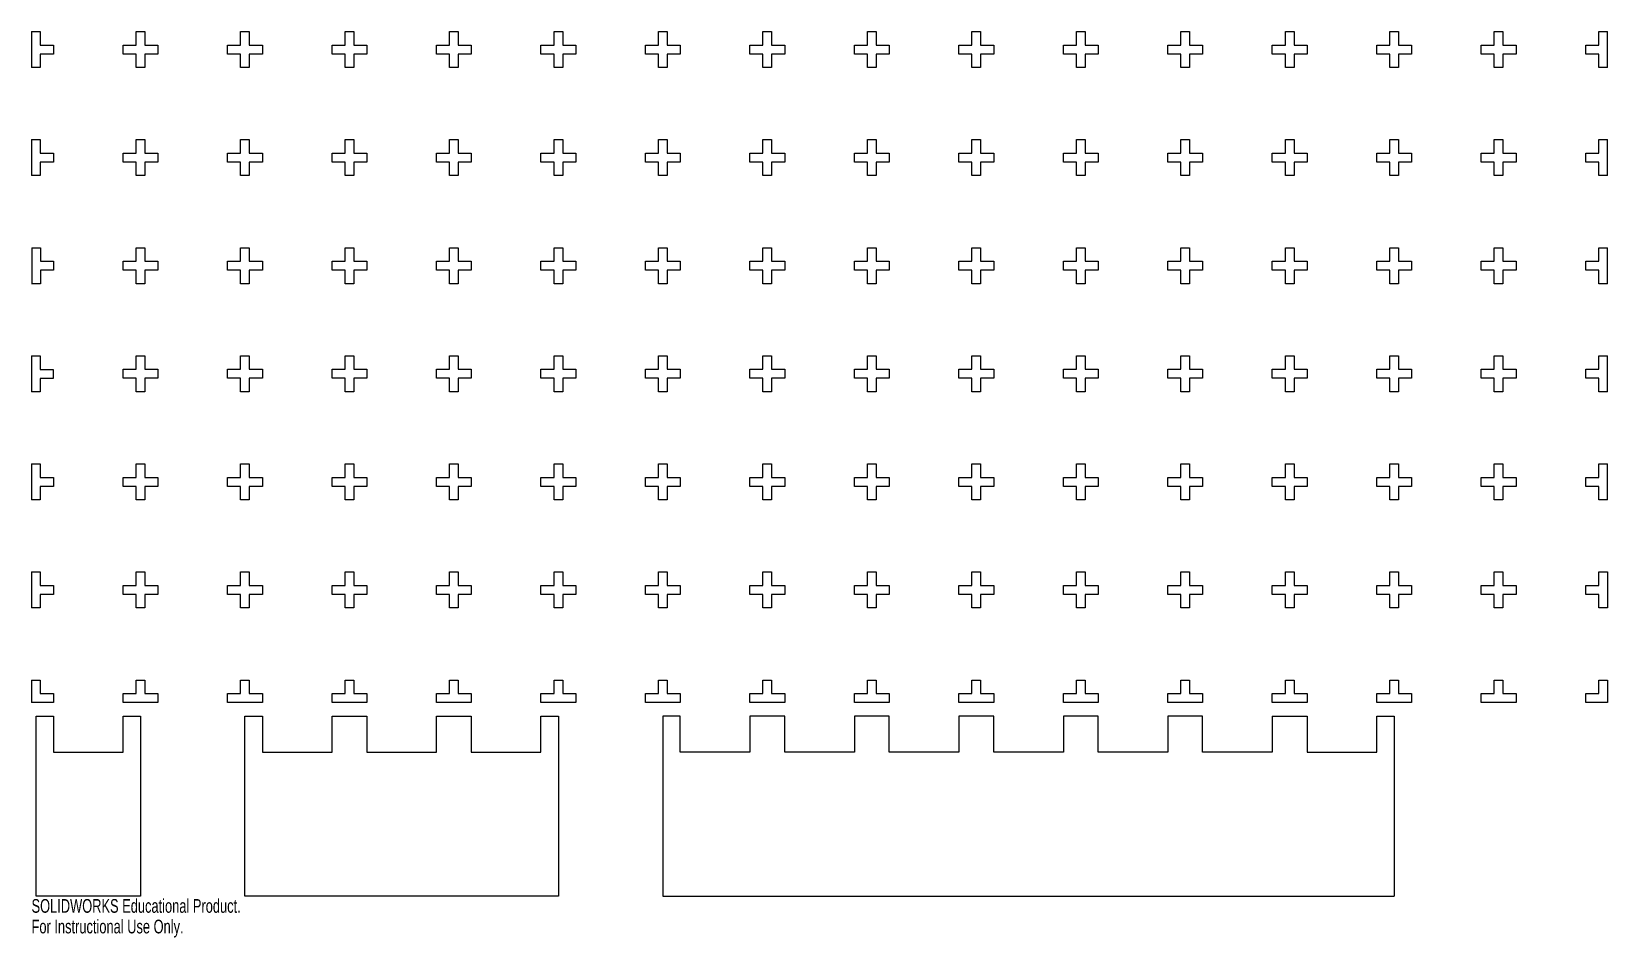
# Model space of a CAD drawing. Header units: inches. Extents: x -0.3 to 21.6, y -3.6 to 22.3.
# Drawn here: x -0.3 to 21.55, y -3.57 to 9 of the extents above; entities that cross this region are included whole.
import ezdxf

# ---------------------------------------------------------------- set-up
doc = ezdxf.new("R2010")
doc.units = ezdxf.units.IN
doc.header["$MEASUREMENT"] = 0
doc.styles.add('SLDTEXTSTYLE0', font='TXT', dxfattribs={"width": 0.7})

msp = doc.modelspace()

# ---------------------------------------------------------------- linework, layer by layer
at = {"color": 7, "linetype": 'Continuous'}
for p, q in [((-0.302, 9), (-0.302, 8.5)), ((-0.302, 9), (-0.181, 9)), ((-0.181, 9), (-0.181, 8.812)), ((1.147, 9), (1.268, 9)), ((1.147, 8.812), (1.147, 9)), ((1.268, 9), (1.268, 8.812)), ((2.596, 9), (2.717, 9)), ((2.596, 8.812), (2.596, 9)), ((2.717, 9), (2.717, 8.812)), ((4.045, 9), (4.166, 9)), ((4.045, 8.812), (4.045, 9)), ((4.166, 9), (4.166, 8.812)), ((5.494, 9), (5.614, 9)), ((5.494, 8.812), (5.494, 9)), ((5.614, 9), (5.614, 8.812)), ((6.943, 9), (7.063, 9)), ((6.943, 8.812), (6.943, 9)), ((7.063, 9), (7.063, 8.812)), ((8.391, 9), (8.512, 9)), ((8.391, 8.812), (8.391, 9)), ((8.512, 9), (8.512, 8.812)), ((9.84, 9), (9.961, 9)), ((9.84, 8.812), (9.84, 9)), ((9.961, 9), (9.961, 8.812)), ((11.289, 9), (11.41, 9)), ((11.289, 8.812), (11.289, 9)), ((11.41, 9), (11.41, 8.812)), ((12.738, 9), (12.859, 9)), ((12.738, 8.812), (12.738, 9)), ((12.859, 9), (12.859, 8.812)), ((14.187, 9), (14.308, 9)), ((14.187, 8.812), (14.187, 9)), ((14.308, 9), (14.308, 8.812)), ((15.636, 9), (15.757, 9)), ((15.636, 8.812), (15.636, 9)), ((15.757, 9), (15.757, 8.812)), ((17.085, 9), (17.206, 9)), ((17.085, 8.812), (17.085, 9)), ((17.206, 9), (17.206, 8.812)), ((18.534, 9), (18.654, 9)), ((18.534, 8.812), (18.534, 9)), ((18.654, 9), (18.654, 8.812)), ((19.983, 9), (20.103, 9)), ((19.983, 8.812), (19.983, 9)), ((20.103, 9), (20.103, 8.812)), ((21.431, 8.812), (21.431, 9)), ((21.431, 9), (21.552, 9)), ((21.552, 8.5), (21.552, 9)), ((-0.181, 8.812), (0, 8.812)), ((0, 8.812), (0, 8.687)), ((0.966, 8.687), (0.966, 8.812)), ((0.966, 8.812), (1.147, 8.812)), ((1.268, 8.812), (1.449, 8.812)), ((1.449, 8.812), (1.449, 8.687)), ((2.415, 8.687), (2.415, 8.812)), ((2.415, 8.812), (2.596, 8.812)), ((2.717, 8.812), (2.898, 8.812)), ((2.898, 8.812), (2.898, 8.687)), ((3.864, 8.687), (3.864, 8.812)), ((3.864, 8.812), (4.045, 8.812)), ((4.166, 8.812), (4.347, 8.812)), ((4.347, 8.812), (4.347, 8.687)), ((5.313, 8.687), (5.313, 8.812)), ((5.313, 8.812), (5.494, 8.812)), ((5.614, 8.812), (5.796, 8.812)), ((5.796, 8.812), (5.796, 8.687)), ((6.761, 8.687), (6.761, 8.812)), ((6.761, 8.812), (6.943, 8.812)), ((7.063, 8.812), (7.244, 8.812)), ((7.244, 8.812), (7.244, 8.687)), ((8.21, 8.687), (8.21, 8.812)), ((8.21, 8.812), (8.391, 8.812)), ((8.512, 8.812), (8.693, 8.812)), ((8.693, 8.812), (8.693, 8.687)), ((9.659, 8.687), (9.659, 8.812)), ((9.659, 8.812), (9.84, 8.812)), ((9.961, 8.812), (10.142, 8.812)), ((10.142, 8.812), (10.142, 8.687)), ((11.108, 8.687), (11.108, 8.812)), ((11.108, 8.812), (11.289, 8.812)), ((11.41, 8.812), (11.591, 8.812)), ((11.591, 8.812), (11.591, 8.687)), ((12.557, 8.687), (12.557, 8.812)), ((12.557, 8.812), (12.738, 8.812)), ((12.859, 8.812), (13.04, 8.812)), ((13.04, 8.812), (13.04, 8.687)), ((14.006, 8.687), (14.006, 8.812)), ((14.006, 8.812), (14.187, 8.812)), ((14.308, 8.812), (14.489, 8.812)), ((14.489, 8.812), (14.489, 8.687)), ((15.455, 8.687), (15.455, 8.812)), ((15.455, 8.812), (15.636, 8.812)), ((15.757, 8.812), (15.938, 8.812)), ((15.938, 8.812), (15.938, 8.687)), ((16.904, 8.687), (16.904, 8.812)), ((16.904, 8.812), (17.085, 8.812)), ((17.206, 8.812), (17.387, 8.812)), ((17.387, 8.812), (17.387, 8.687)), ((18.353, 8.687), (18.353, 8.812)), ((18.353, 8.812), (18.534, 8.812)), ((18.654, 8.812), (18.836, 8.812)), ((18.836, 8.812), (18.836, 8.687)), ((19.801, 8.687), (19.801, 8.812)), ((19.801, 8.812), (19.983, 8.812)), ((20.103, 8.812), (20.284, 8.812)), ((20.284, 8.812), (20.284, 8.687)), ((21.25, 8.687), (21.25, 8.812)), ((21.25, 8.812), (21.431, 8.812)), ((0, 8.687), (-0.181, 8.687)), ((-0.181, 8.687), (-0.181, 8.5)), ((1.147, 8.687), (0.966, 8.687)), ((1.147, 8.5), (1.147, 8.687)), ((1.449, 8.687), (1.268, 8.687)), ((1.268, 8.687), (1.268, 8.5)), ((2.596, 8.687), (2.415, 8.687)), ((2.596, 8.5), (2.596, 8.687)), ((2.898, 8.687), (2.717, 8.687)), ((2.717, 8.687), (2.717, 8.5)), ((4.045, 8.687), (3.864, 8.687)), ((4.045, 8.5), (4.045, 8.687)), ((4.347, 8.687), (4.166, 8.687)), ((4.166, 8.687), (4.166, 8.5)), ((5.494, 8.687), (5.313, 8.687)), ((5.494, 8.5), (5.494, 8.687)), ((5.796, 8.687), (5.614, 8.687)), ((5.614, 8.687), (5.614, 8.5)), ((6.943, 8.687), (6.761, 8.687)), ((6.943, 8.5), (6.943, 8.687)), ((7.244, 8.687), (7.063, 8.687)), ((7.063, 8.687), (7.063, 8.5)), ((8.391, 8.687), (8.21, 8.687)), ((8.391, 8.5), (8.391, 8.687)), ((8.693, 8.687), (8.512, 8.687)), ((8.512, 8.687), (8.512, 8.5)), ((9.84, 8.687), (9.659, 8.687)), ((9.84, 8.5), (9.84, 8.687)), ((10.142, 8.687), (9.961, 8.687)), ((9.961, 8.687), (9.961, 8.5)), ((11.289, 8.687), (11.108, 8.687)), ((11.289, 8.5), (11.289, 8.687)), ((11.591, 8.687), (11.41, 8.687)), ((11.41, 8.687), (11.41, 8.5)), ((12.738, 8.687), (12.557, 8.687)), ((12.738, 8.5), (12.738, 8.687)), ((13.04, 8.687), (12.859, 8.687)), ((12.859, 8.687), (12.859, 8.5)), ((14.187, 8.687), (14.006, 8.687)), ((14.187, 8.5), (14.187, 8.687)), ((14.489, 8.687), (14.308, 8.687)), ((14.308, 8.687), (14.308, 8.5)), ((15.636, 8.687), (15.455, 8.687)), ((15.636, 8.5), (15.636, 8.687)), ((15.938, 8.687), (15.757, 8.687)), ((15.757, 8.687), (15.757, 8.5)), ((17.085, 8.687), (16.904, 8.687)), ((17.085, 8.5), (17.085, 8.687)), ((17.387, 8.687), (17.206, 8.687)), ((17.206, 8.687), (17.206, 8.5)), ((18.534, 8.687), (18.353, 8.687)), ((18.534, 8.5), (18.534, 8.687)), ((18.836, 8.687), (18.654, 8.687)), ((18.654, 8.687), (18.654, 8.5)), ((19.983, 8.687), (19.801, 8.687)), ((19.983, 8.5), (19.983, 8.687)), ((20.284, 8.687), (20.103, 8.687)), ((20.103, 8.687), (20.103, 8.5)), ((21.431, 8.687), (21.25, 8.687)), ((21.431, 8.5), (21.431, 8.687)), ((-0.181, 8.5), (-0.302, 8.5)), ((1.268, 8.5), (1.147, 8.5)), ((2.717, 8.5), (2.596, 8.5)), ((4.166, 8.5), (4.045, 8.5)), ((5.614, 8.5), (5.494, 8.5)), ((7.063, 8.5), (6.943, 8.5)), ((8.512, 8.5), (8.391, 8.5)), ((9.961, 8.5), (9.84, 8.5)), ((11.41, 8.5), (11.289, 8.5)), ((12.859, 8.5), (12.738, 8.5)), ((14.308, 8.5), (14.187, 8.5)), ((15.757, 8.5), (15.636, 8.5)), ((17.206, 8.5), (17.085, 8.5)), ((18.654, 8.5), (18.534, 8.5)), ((20.103, 8.5), (19.983, 8.5)), ((21.552, 8.5), (21.431, 8.5)), ((-0.302, 7.5), (-0.302, 7)), ((-0.302, 7.5), (-0.181, 7.5)), ((-0.181, 7.5), (-0.181, 7.312)), ((1.147, 7.5), (1.268, 7.5)), ((1.147, 7.312), (1.147, 7.5)), ((1.268, 7.5), (1.268, 7.312)), ((2.596, 7.5), (2.717, 7.5)), ((2.596, 7.312), (2.596, 7.5)), ((2.717, 7.5), (2.717, 7.312)), ((4.045, 7.5), (4.166, 7.5)), ((4.045, 7.312), (4.045, 7.5)), ((4.166, 7.5), (4.166, 7.312)), ((5.494, 7.5), (5.614, 7.5)), ((5.494, 7.312), (5.494, 7.5)), ((5.614, 7.5), (5.614, 7.312)), ((6.943, 7.5), (7.063, 7.5)), ((6.943, 7.312), (6.943, 7.5)), ((7.063, 7.5), (7.063, 7.312)), ((8.391, 7.5), (8.512, 7.5)), ((8.391, 7.312), (8.391, 7.5)), ((8.512, 7.5), (8.512, 7.312)), ((9.84, 7.5), (9.961, 7.5)), ((9.84, 7.312), (9.84, 7.5)), ((9.961, 7.5), (9.961, 7.312)), ((11.289, 7.5), (11.41, 7.5)), ((11.289, 7.312), (11.289, 7.5)), ((11.41, 7.5), (11.41, 7.312)), ((12.738, 7.5), (12.859, 7.5)), ((12.738, 7.312), (12.738, 7.5)), ((12.859, 7.5), (12.859, 7.312)), ((14.187, 7.5), (14.308, 7.5)), ((14.187, 7.312), (14.187, 7.5)), ((14.308, 7.5), (14.308, 7.312)), ((15.636, 7.5), (15.757, 7.5)), ((15.636, 7.312), (15.636, 7.5)), ((15.757, 7.5), (15.757, 7.312)), ((17.085, 7.5), (17.206, 7.5)), ((17.085, 7.312), (17.085, 7.5)), ((17.206, 7.5), (17.206, 7.312)), ((18.534, 7.5), (18.654, 7.5)), ((18.534, 7.312), (18.534, 7.5)), ((18.654, 7.5), (18.654, 7.312)), ((19.983, 7.5), (20.103, 7.5)), ((19.983, 7.312), (19.983, 7.5)), ((20.103, 7.5), (20.103, 7.312)), ((21.431, 7.312), (21.431, 7.5)), ((21.431, 7.5), (21.552, 7.5)), ((21.552, 7), (21.552, 7.5)), ((-0.181, 7.312), (0, 7.312)), ((0, 7.312), (0, 7.187)), ((0.966, 7.187), (0.966, 7.312)), ((0.966, 7.312), (1.147, 7.312)), ((1.268, 7.312), (1.449, 7.312)), ((1.449, 7.312), (1.449, 7.187)), ((2.415, 7.187), (2.415, 7.312)), ((2.415, 7.312), (2.596, 7.312)), ((2.717, 7.312), (2.898, 7.312)), ((2.898, 7.312), (2.898, 7.187)), ((3.864, 7.187), (3.864, 7.312)), ((3.864, 7.312), (4.045, 7.312)), ((4.166, 7.312), (4.347, 7.312)), ((4.347, 7.312), (4.347, 7.187)), ((5.313, 7.187), (5.313, 7.312)), ((5.313, 7.312), (5.494, 7.312)), ((5.614, 7.312), (5.796, 7.312)), ((5.796, 7.312), (5.796, 7.187)), ((6.761, 7.187), (6.761, 7.312)), ((6.761, 7.312), (6.943, 7.312)), ((7.063, 7.312), (7.244, 7.312)), ((7.244, 7.312), (7.244, 7.187)), ((8.21, 7.187), (8.21, 7.312)), ((8.21, 7.312), (8.391, 7.312)), ((8.512, 7.312), (8.693, 7.312)), ((8.693, 7.312), (8.693, 7.187)), ((9.659, 7.187), (9.659, 7.312)), ((9.659, 7.312), (9.84, 7.312)), ((9.961, 7.312), (10.142, 7.312)), ((10.142, 7.312), (10.142, 7.187)), ((11.108, 7.187), (11.108, 7.312)), ((11.108, 7.312), (11.289, 7.312)), ((11.41, 7.312), (11.591, 7.312)), ((11.591, 7.312), (11.591, 7.187)), ((12.557, 7.187), (12.557, 7.312)), ((12.557, 7.312), (12.738, 7.312)), ((12.859, 7.312), (13.04, 7.312)), ((13.04, 7.312), (13.04, 7.187)), ((14.006, 7.187), (14.006, 7.312)), ((14.006, 7.312), (14.187, 7.312)), ((14.308, 7.312), (14.489, 7.312)), ((14.489, 7.312), (14.489, 7.187)), ((15.455, 7.187), (15.455, 7.312)), ((15.455, 7.312), (15.636, 7.312)), ((15.757, 7.312), (15.938, 7.312)), ((15.938, 7.312), (15.938, 7.187)), ((16.904, 7.187), (16.904, 7.312)), ((16.904, 7.312), (17.085, 7.312)), ((17.206, 7.312), (17.387, 7.312)), ((17.387, 7.312), (17.387, 7.187)), ((18.353, 7.187), (18.353, 7.312)), ((18.353, 7.312), (18.534, 7.312)), ((18.654, 7.312), (18.836, 7.312)), ((18.836, 7.312), (18.836, 7.187)), ((19.801, 7.187), (19.801, 7.312)), ((19.801, 7.312), (19.983, 7.312)), ((20.103, 7.312), (20.284, 7.312)), ((20.284, 7.312), (20.284, 7.187)), ((21.25, 7.187), (21.25, 7.312)), ((21.25, 7.312), (21.431, 7.312)), ((-0.181, 7), (-0.302, 7)), ((0, 7.187), (-0.181, 7.187)), ((-0.181, 7.187), (-0.181, 7)), ((1.147, 7.187), (0.966, 7.187)), ((1.147, 7), (1.147, 7.187)), ((1.268, 7), (1.147, 7)), ((1.449, 7.187), (1.268, 7.187)), ((1.268, 7.187), (1.268, 7)), ((2.596, 7.187), (2.415, 7.187)), ((2.596, 7), (2.596, 7.187)), ((2.717, 7), (2.596, 7)), ((2.898, 7.187), (2.717, 7.187)), ((2.717, 7.187), (2.717, 7)), ((4.045, 7.187), (3.864, 7.187)), ((4.045, 7), (4.045, 7.187)), ((4.166, 7), (4.045, 7)), ((4.347, 7.187), (4.166, 7.187)), ((4.166, 7.187), (4.166, 7)), ((5.494, 7.187), (5.313, 7.187)), ((5.494, 7), (5.494, 7.187)), ((5.614, 7), (5.494, 7)), ((5.796, 7.187), (5.614, 7.187)), ((5.614, 7.187), (5.614, 7)), ((6.943, 7.187), (6.761, 7.187)), ((6.943, 7), (6.943, 7.187)), ((7.063, 7), (6.943, 7)), ((7.244, 7.187), (7.063, 7.187)), ((7.063, 7.187), (7.063, 7)), ((8.391, 7.187), (8.21, 7.187)), ((8.391, 7), (8.391, 7.187)), ((8.512, 7), (8.391, 7)), ((8.693, 7.187), (8.512, 7.187)), ((8.512, 7.187), (8.512, 7)), ((9.84, 7.187), (9.659, 7.187)), ((9.84, 7), (9.84, 7.187)), ((9.961, 7), (9.84, 7)), ((10.142, 7.187), (9.961, 7.187)), ((9.961, 7.187), (9.961, 7)), ((11.289, 7.187), (11.108, 7.187)), ((11.289, 7), (11.289, 7.187)), ((11.41, 7), (11.289, 7)), ((11.591, 7.187), (11.41, 7.187)), ((11.41, 7.187), (11.41, 7)), ((12.738, 7.187), (12.557, 7.187)), ((12.738, 7), (12.738, 7.187)), ((12.859, 7), (12.738, 7)), ((13.04, 7.187), (12.859, 7.187)), ((12.859, 7.187), (12.859, 7)), ((14.187, 7.187), (14.006, 7.187)), ((14.187, 7), (14.187, 7.187)), ((14.308, 7), (14.187, 7)), ((14.489, 7.187), (14.308, 7.187)), ((14.308, 7.187), (14.308, 7)), ((15.636, 7.187), (15.455, 7.187)), ((15.636, 7), (15.636, 7.187)), ((15.757, 7), (15.636, 7)), ((15.938, 7.187), (15.757, 7.187)), ((15.757, 7.187), (15.757, 7)), ((17.085, 7.187), (16.904, 7.187)), ((17.085, 7), (17.085, 7.187)), ((17.206, 7), (17.085, 7)), ((17.387, 7.187), (17.206, 7.187)), ((17.206, 7.187), (17.206, 7)), ((18.534, 7.187), (18.353, 7.187)), ((18.534, 7), (18.534, 7.187)), ((18.654, 7), (18.534, 7)), ((18.836, 7.187), (18.654, 7.187)), ((18.654, 7.187), (18.654, 7)), ((19.983, 7.187), (19.801, 7.187)), ((19.983, 7), (19.983, 7.187)), ((20.103, 7), (19.983, 7)), ((20.284, 7.187), (20.103, 7.187)), ((20.103, 7.187), (20.103, 7)), ((21.431, 7.187), (21.25, 7.187)), ((21.431, 7), (21.431, 7.187)), ((21.552, 7), (21.431, 7)), ((-0.301, 5.999), (-0.301, 5.499)), ((-0.301, 5.999), (-0.18, 5.999)), ((-0.18, 5.999), (-0.18, 5.811)), ((1.147, 6), (1.268, 6)), ((1.147, 5.812), (1.147, 6)), ((1.268, 6), (1.268, 5.812)), ((2.596, 6), (2.717, 6)), ((2.596, 5.812), (2.596, 6)), ((2.717, 6), (2.717, 5.812)), ((4.045, 6), (4.166, 6)), ((4.045, 5.812), (4.045, 6)), ((4.166, 6), (4.166, 5.812)), ((5.494, 6), (5.614, 6)), ((5.494, 5.812), (5.494, 6)), ((5.614, 6), (5.614, 5.812)), ((6.943, 6), (7.063, 6)), ((6.943, 5.812), (6.943, 6)), ((7.063, 6), (7.063, 5.812)), ((8.391, 6), (8.512, 6)), ((8.391, 5.812), (8.391, 6)), ((8.512, 6), (8.512, 5.812)), ((9.84, 6), (9.961, 6)), ((9.84, 5.812), (9.84, 6)), ((9.961, 6), (9.961, 5.812)), ((11.289, 6), (11.41, 6)), ((11.289, 5.812), (11.289, 6)), ((11.41, 6), (11.41, 5.812)), ((12.738, 6), (12.859, 6)), ((12.738, 5.812), (12.738, 6)), ((12.859, 6), (12.859, 5.812)), ((14.187, 6), (14.308, 6)), ((14.187, 5.812), (14.187, 6)), ((14.308, 6), (14.308, 5.812)), ((15.636, 6), (15.757, 6)), ((15.636, 5.812), (15.636, 6)), ((15.757, 6), (15.757, 5.812)), ((17.085, 6), (17.206, 6)), ((17.085, 5.812), (17.085, 6)), ((17.206, 6), (17.206, 5.812)), ((18.534, 6), (18.654, 6)), ((18.534, 5.812), (18.534, 6)), ((18.654, 6), (18.654, 5.812)), ((19.983, 6), (20.103, 6)), ((19.983, 5.812), (19.983, 6)), ((20.103, 6), (20.103, 5.812)), ((21.431, 5.812), (21.431, 6)), ((21.431, 6), (21.552, 6)), ((21.552, 5.5), (21.552, 6)), ((-0.18, 5.811), (0.001, 5.811)), ((0.001, 5.686), (-0.18, 5.686)), ((-0.18, 5.686), (-0.18, 5.499)), ((0.001, 5.811), (0.001, 5.686)), ((0.966, 5.687), (0.966, 5.812)), ((0.966, 5.812), (1.147, 5.812)), ((1.147, 5.687), (0.966, 5.687)), ((1.147, 5.5), (1.147, 5.687)), ((1.268, 5.812), (1.449, 5.812)), ((1.449, 5.687), (1.268, 5.687)), ((1.268, 5.687), (1.268, 5.5)), ((1.449, 5.812), (1.449, 5.687)), ((2.415, 5.687), (2.415, 5.812)), ((2.415, 5.812), (2.596, 5.812)), ((2.596, 5.687), (2.415, 5.687)), ((2.596, 5.5), (2.596, 5.687)), ((2.717, 5.812), (2.898, 5.812)), ((2.898, 5.687), (2.717, 5.687)), ((2.717, 5.687), (2.717, 5.5)), ((2.898, 5.812), (2.898, 5.687)), ((3.864, 5.687), (3.864, 5.812)), ((3.864, 5.812), (4.045, 5.812)), ((4.045, 5.687), (3.864, 5.687)), ((4.045, 5.5), (4.045, 5.687)), ((4.166, 5.812), (4.347, 5.812)), ((4.347, 5.687), (4.166, 5.687)), ((4.166, 5.687), (4.166, 5.5)), ((4.347, 5.812), (4.347, 5.687)), ((5.313, 5.687), (5.313, 5.812)), ((5.313, 5.812), (5.494, 5.812)), ((5.494, 5.687), (5.313, 5.687)), ((5.494, 5.5), (5.494, 5.687)), ((5.614, 5.812), (5.796, 5.812)), ((5.796, 5.687), (5.614, 5.687)), ((5.614, 5.687), (5.614, 5.5)), ((5.796, 5.812), (5.796, 5.687)), ((6.761, 5.687), (6.761, 5.812)), ((6.761, 5.812), (6.943, 5.812)), ((6.943, 5.687), (6.761, 5.687)), ((6.943, 5.5), (6.943, 5.687)), ((7.063, 5.812), (7.244, 5.812)), ((7.244, 5.687), (7.063, 5.687)), ((7.063, 5.687), (7.063, 5.5)), ((7.244, 5.812), (7.244, 5.687)), ((8.21, 5.687), (8.21, 5.812)), ((8.21, 5.812), (8.391, 5.812)), ((8.391, 5.687), (8.21, 5.687)), ((8.391, 5.5), (8.391, 5.687)), ((8.512, 5.812), (8.693, 5.812)), ((8.693, 5.687), (8.512, 5.687)), ((8.512, 5.687), (8.512, 5.5)), ((8.693, 5.812), (8.693, 5.687)), ((9.659, 5.687), (9.659, 5.812)), ((9.659, 5.812), (9.84, 5.812)), ((9.84, 5.687), (9.659, 5.687)), ((9.84, 5.5), (9.84, 5.687)), ((9.961, 5.812), (10.142, 5.812)), ((10.142, 5.687), (9.961, 5.687)), ((9.961, 5.687), (9.961, 5.5)), ((10.142, 5.812), (10.142, 5.687)), ((11.108, 5.687), (11.108, 5.812)), ((11.108, 5.812), (11.289, 5.812)), ((11.289, 5.687), (11.108, 5.687)), ((11.289, 5.5), (11.289, 5.687)), ((11.41, 5.812), (11.591, 5.812)), ((11.591, 5.687), (11.41, 5.687)), ((11.41, 5.687), (11.41, 5.5)), ((11.591, 5.812), (11.591, 5.687)), ((12.557, 5.687), (12.557, 5.812)), ((12.557, 5.812), (12.738, 5.812)), ((12.738, 5.687), (12.557, 5.687)), ((12.738, 5.5), (12.738, 5.687)), ((12.859, 5.812), (13.04, 5.812)), ((13.04, 5.687), (12.859, 5.687)), ((12.859, 5.687), (12.859, 5.5)), ((13.04, 5.812), (13.04, 5.687)), ((14.006, 5.687), (14.006, 5.812)), ((14.006, 5.812), (14.187, 5.812)), ((14.187, 5.687), (14.006, 5.687)), ((14.187, 5.5), (14.187, 5.687)), ((14.308, 5.812), (14.489, 5.812)), ((14.489, 5.687), (14.308, 5.687)), ((14.308, 5.687), (14.308, 5.5)), ((14.489, 5.812), (14.489, 5.687)), ((15.455, 5.687), (15.455, 5.812)), ((15.455, 5.812), (15.636, 5.812)), ((15.636, 5.687), (15.455, 5.687)), ((15.636, 5.5), (15.636, 5.687)), ((15.757, 5.812), (15.938, 5.812)), ((15.938, 5.687), (15.757, 5.687)), ((15.757, 5.687), (15.757, 5.5)), ((15.938, 5.812), (15.938, 5.687)), ((16.904, 5.687), (16.904, 5.812)), ((16.904, 5.812), (17.085, 5.812)), ((17.085, 5.687), (16.904, 5.687)), ((17.085, 5.5), (17.085, 5.687)), ((17.206, 5.812), (17.387, 5.812)), ((17.387, 5.687), (17.206, 5.687)), ((17.206, 5.687), (17.206, 5.5)), ((17.387, 5.812), (17.387, 5.687)), ((18.353, 5.687), (18.353, 5.812)), ((18.353, 5.812), (18.534, 5.812)), ((18.534, 5.687), (18.353, 5.687)), ((18.534, 5.5), (18.534, 5.687)), ((18.654, 5.812), (18.836, 5.812)), ((18.836, 5.687), (18.654, 5.687)), ((18.654, 5.687), (18.654, 5.5)), ((18.836, 5.812), (18.836, 5.687)), ((19.801, 5.687), (19.801, 5.812)), ((19.801, 5.812), (19.983, 5.812)), ((19.983, 5.687), (19.801, 5.687)), ((19.983, 5.5), (19.983, 5.687)), ((20.103, 5.812), (20.284, 5.812)), ((20.284, 5.687), (20.103, 5.687)), ((20.103, 5.687), (20.103, 5.5)), ((20.284, 5.812), (20.284, 5.687)), ((21.25, 5.687), (21.25, 5.812)), ((21.25, 5.812), (21.431, 5.812)), ((21.431, 5.687), (21.25, 5.687)), ((21.431, 5.5), (21.431, 5.687)), ((-0.301, 5.499), (-0.302, 5.5)), ((-0.18, 5.499), (-0.301, 5.499)), ((1.268, 5.5), (1.147, 5.5)), ((2.717, 5.5), (2.596, 5.5)), ((4.166, 5.5), (4.045, 5.5)), ((5.614, 5.5), (5.494, 5.5)), ((7.063, 5.5), (6.943, 5.5)), ((8.512, 5.5), (8.391, 5.5)), ((9.961, 5.5), (9.84, 5.5)), ((11.41, 5.5), (11.289, 5.5)), ((12.859, 5.5), (12.738, 5.5)), ((14.308, 5.5), (14.187, 5.5)), ((15.757, 5.5), (15.636, 5.5)), ((17.206, 5.5), (17.085, 5.5)), ((18.654, 5.5), (18.534, 5.5)), ((20.103, 5.5), (19.983, 5.5)), ((21.552, 5.5), (21.431, 5.5)), ((-0.303, 4.499), (-0.303, 3.999)), ((-0.303, 4.499), (-0.182, 4.499)), ((-0.182, 4.499), (-0.182, 4.311)), ((1.147, 4.5), (1.268, 4.5)), ((1.147, 4.312), (1.147, 4.5)), ((1.268, 4.5), (1.268, 4.312)), ((2.596, 4.5), (2.717, 4.5)), ((2.596, 4.312), (2.596, 4.5)), ((2.717, 4.5), (2.717, 4.312)), ((4.045, 4.5), (4.166, 4.5)), ((4.045, 4.312), (4.045, 4.5)), ((4.166, 4.5), (4.166, 4.312)), ((5.494, 4.5), (5.614, 4.5)), ((5.494, 4.312), (5.494, 4.5)), ((5.614, 4.5), (5.614, 4.312)), ((6.943, 4.5), (7.063, 4.5)), ((6.943, 4.312), (6.943, 4.5)), ((7.063, 4.5), (7.063, 4.312)), ((8.391, 4.5), (8.512, 4.5)), ((8.391, 4.312), (8.391, 4.5)), ((8.512, 4.5), (8.512, 4.312)), ((9.84, 4.5), (9.961, 4.5)), ((9.84, 4.312), (9.84, 4.5)), ((9.961, 4.5), (9.961, 4.312)), ((11.289, 4.5), (11.41, 4.5)), ((11.289, 4.312), (11.289, 4.5)), ((11.41, 4.5), (11.41, 4.312)), ((12.738, 4.5), (12.859, 4.5)), ((12.738, 4.312), (12.738, 4.5)), ((12.859, 4.5), (12.859, 4.312)), ((14.187, 4.5), (14.308, 4.5)), ((14.187, 4.312), (14.187, 4.5)), ((14.308, 4.5), (14.308, 4.312)), ((15.636, 4.5), (15.757, 4.5)), ((15.636, 4.312), (15.636, 4.5)), ((15.757, 4.5), (15.757, 4.312)), ((17.085, 4.5), (17.206, 4.5)), ((17.085, 4.312), (17.085, 4.5)), ((17.206, 4.5), (17.206, 4.312)), ((18.534, 4.5), (18.654, 4.5)), ((18.534, 4.312), (18.534, 4.5)), ((18.654, 4.5), (18.654, 4.312)), ((19.983, 4.5), (20.103, 4.5)), ((19.983, 4.312), (19.983, 4.5)), ((20.103, 4.5), (20.103, 4.312)), ((21.431, 4.312), (21.431, 4.5)), ((21.431, 4.5), (21.552, 4.5)), ((21.552, 4), (21.552, 4.5)), ((-0.182, 4.311), (-0.001, 4.311)), ((-0.001, 4.186), (-0.182, 4.186)), ((-0.182, 4.186), (-0.182, 3.999)), ((-0.001, 4.311), (-0.001, 4.186)), ((0.966, 4.187), (0.966, 4.312)), ((0.966, 4.312), (1.147, 4.312)), ((1.147, 4.187), (0.966, 4.187)), ((1.147, 4), (1.147, 4.187)), ((1.268, 4.312), (1.449, 4.312)), ((1.449, 4.187), (1.268, 4.187)), ((1.268, 4.187), (1.268, 4)), ((1.449, 4.312), (1.449, 4.187)), ((2.415, 4.187), (2.415, 4.312)), ((2.415, 4.312), (2.596, 4.312)), ((2.596, 4.187), (2.415, 4.187)), ((2.596, 4), (2.596, 4.187)), ((2.717, 4.312), (2.898, 4.312)), ((2.898, 4.187), (2.717, 4.187)), ((2.717, 4.187), (2.717, 4)), ((2.898, 4.312), (2.898, 4.187)), ((3.864, 4.187), (3.864, 4.312)), ((3.864, 4.312), (4.045, 4.312)), ((4.045, 4.187), (3.864, 4.187)), ((4.045, 4), (4.045, 4.187)), ((4.166, 4.312), (4.347, 4.312)), ((4.347, 4.187), (4.166, 4.187)), ((4.166, 4.187), (4.166, 4)), ((4.347, 4.312), (4.347, 4.187)), ((5.313, 4.187), (5.313, 4.312)), ((5.313, 4.312), (5.494, 4.312)), ((5.494, 4.187), (5.313, 4.187)), ((5.494, 4), (5.494, 4.187)), ((5.614, 4.312), (5.796, 4.312)), ((5.796, 4.187), (5.614, 4.187)), ((5.614, 4.187), (5.614, 4)), ((5.796, 4.312), (5.796, 4.187)), ((6.761, 4.187), (6.761, 4.312)), ((6.761, 4.312), (6.943, 4.312)), ((6.943, 4.187), (6.761, 4.187)), ((6.943, 4), (6.943, 4.187)), ((7.063, 4.312), (7.244, 4.312)), ((7.244, 4.187), (7.063, 4.187)), ((7.063, 4.187), (7.063, 4)), ((7.244, 4.312), (7.244, 4.187)), ((8.21, 4.187), (8.21, 4.312)), ((8.21, 4.312), (8.391, 4.312)), ((8.391, 4.187), (8.21, 4.187)), ((8.391, 4), (8.391, 4.187)), ((8.512, 4.312), (8.693, 4.312)), ((8.693, 4.187), (8.512, 4.187)), ((8.512, 4.187), (8.512, 4)), ((8.693, 4.312), (8.693, 4.187)), ((9.659, 4.187), (9.659, 4.312)), ((9.659, 4.312), (9.84, 4.312)), ((9.84, 4.187), (9.659, 4.187)), ((9.84, 4), (9.84, 4.187)), ((9.961, 4.312), (10.142, 4.312)), ((10.142, 4.187), (9.961, 4.187)), ((9.961, 4.187), (9.961, 4)), ((10.142, 4.312), (10.142, 4.187)), ((11.108, 4.187), (11.108, 4.312)), ((11.108, 4.312), (11.289, 4.312)), ((11.289, 4.187), (11.108, 4.187)), ((11.289, 4), (11.289, 4.187)), ((11.41, 4.312), (11.591, 4.312)), ((11.591, 4.187), (11.41, 4.187)), ((11.41, 4.187), (11.41, 4)), ((11.591, 4.312), (11.591, 4.187)), ((12.557, 4.187), (12.557, 4.312)), ((12.557, 4.312), (12.738, 4.312)), ((12.738, 4.187), (12.557, 4.187)), ((12.738, 4), (12.738, 4.187)), ((12.859, 4.312), (13.04, 4.312)), ((13.04, 4.187), (12.859, 4.187)), ((12.859, 4.187), (12.859, 4)), ((13.04, 4.312), (13.04, 4.187)), ((14.006, 4.187), (14.006, 4.312)), ((14.006, 4.312), (14.187, 4.312)), ((14.187, 4.187), (14.006, 4.187)), ((14.187, 4), (14.187, 4.187)), ((14.308, 4.312), (14.489, 4.312)), ((14.489, 4.187), (14.308, 4.187)), ((14.308, 4.187), (14.308, 4)), ((14.489, 4.312), (14.489, 4.187)), ((15.455, 4.187), (15.455, 4.312)), ((15.455, 4.312), (15.636, 4.312)), ((15.636, 4.187), (15.455, 4.187)), ((15.636, 4), (15.636, 4.187)), ((15.757, 4.312), (15.938, 4.312)), ((15.938, 4.187), (15.757, 4.187)), ((15.757, 4.187), (15.757, 4)), ((15.938, 4.312), (15.938, 4.187)), ((16.904, 4.187), (16.904, 4.312)), ((16.904, 4.312), (17.085, 4.312)), ((17.085, 4.187), (16.904, 4.187)), ((17.085, 4), (17.085, 4.187)), ((17.206, 4.312), (17.387, 4.312)), ((17.387, 4.187), (17.206, 4.187)), ((17.206, 4.187), (17.206, 4)), ((17.387, 4.312), (17.387, 4.187)), ((18.353, 4.187), (18.353, 4.312)), ((18.353, 4.312), (18.534, 4.312)), ((18.534, 4.187), (18.353, 4.187)), ((18.534, 4), (18.534, 4.187)), ((18.654, 4.312), (18.836, 4.312)), ((18.836, 4.187), (18.654, 4.187)), ((18.654, 4.187), (18.654, 4)), ((18.836, 4.312), (18.836, 4.187)), ((19.801, 4.187), (19.801, 4.312)), ((19.801, 4.312), (19.983, 4.312)), ((19.983, 4.187), (19.801, 4.187)), ((19.983, 4), (19.983, 4.187)), ((20.103, 4.312), (20.284, 4.312)), ((20.284, 4.187), (20.103, 4.187)), ((20.103, 4.187), (20.103, 4)), ((20.284, 4.312), (20.284, 4.187)), ((21.25, 4.187), (21.25, 4.312)), ((21.25, 4.312), (21.431, 4.312)), ((21.431, 4.187), (21.25, 4.187)), ((21.431, 4), (21.431, 4.187)), ((-0.303, 3.999), (-0.302, 4)), ((-0.182, 3.999), (-0.303, 3.999)), ((1.268, 4), (1.147, 4)), ((2.717, 4), (2.596, 4)), ((4.166, 4), (4.045, 4)), ((5.614, 4), (5.494, 4)), ((7.063, 4), (6.943, 4)), ((8.512, 4), (8.391, 4)), ((9.961, 4), (9.84, 4)), ((11.41, 4), (11.289, 4)), ((12.859, 4), (12.738, 4)), ((14.308, 4), (14.187, 4)), ((15.757, 4), (15.636, 4)), ((17.206, 4), (17.085, 4)), ((18.654, 4), (18.534, 4)), ((20.103, 4), (19.983, 4)), ((21.552, 4), (21.431, 4)), ((-0.302, 3), (-0.302, 2.5)), ((-0.302, 3), (-0.181, 3)), ((-0.181, 3), (-0.181, 2.812)), ((1.147, 3), (1.268, 3)), ((1.147, 2.812), (1.147, 3)), ((1.268, 3), (1.268, 2.812)), ((2.596, 3), (2.717, 3)), ((2.596, 2.812), (2.596, 3)), ((2.717, 3), (2.717, 2.812)), ((4.045, 3), (4.166, 3)), ((4.045, 2.812), (4.045, 3)), ((4.166, 3), (4.166, 2.812)), ((5.494, 3), (5.614, 3)), ((5.494, 2.812), (5.494, 3)), ((5.614, 3), (5.614, 2.812)), ((6.943, 3), (7.063, 3)), ((6.943, 2.812), (6.943, 3)), ((7.063, 3), (7.063, 2.812)), ((8.391, 3), (8.512, 3)), ((8.391, 2.812), (8.391, 3)), ((8.512, 3), (8.512, 2.812)), ((9.84, 3), (9.961, 3)), ((9.84, 2.812), (9.84, 3)), ((9.961, 3), (9.961, 2.812)), ((11.289, 3), (11.41, 3)), ((11.289, 2.812), (11.289, 3)), ((11.41, 3), (11.41, 2.812)), ((12.738, 3), (12.859, 3)), ((12.738, 2.812), (12.738, 3)), ((12.859, 3), (12.859, 2.812)), ((14.187, 3), (14.308, 3)), ((14.187, 2.812), (14.187, 3)), ((14.308, 3), (14.308, 2.812)), ((15.636, 3), (15.757, 3)), ((15.636, 2.812), (15.636, 3)), ((15.757, 3), (15.757, 2.812)), ((17.085, 3), (17.206, 3)), ((17.085, 2.812), (17.085, 3)), ((17.206, 3), (17.206, 2.812)), ((18.534, 3), (18.654, 3)), ((18.534, 2.812), (18.534, 3)), ((18.654, 3), (18.654, 2.812)), ((19.983, 3), (20.103, 3)), ((19.983, 2.812), (19.983, 3)), ((20.103, 3), (20.103, 2.812)), ((21.431, 2.812), (21.431, 3)), ((21.431, 3), (21.552, 3)), ((21.552, 2.5), (21.552, 3)), ((-0.181, 2.812), (0, 2.812)), ((0, 2.687), (-0.181, 2.687)), ((-0.181, 2.687), (-0.181, 2.5)), ((0, 2.812), (0, 2.687)), ((0.966, 2.687), (0.966, 2.812)), ((0.966, 2.812), (1.147, 2.812)), ((1.147, 2.687), (0.966, 2.687)), ((1.147, 2.5), (1.147, 2.687)), ((1.268, 2.812), (1.449, 2.812)), ((1.449, 2.687), (1.268, 2.687)), ((1.268, 2.687), (1.268, 2.5)), ((1.449, 2.812), (1.449, 2.687)), ((2.415, 2.687), (2.415, 2.812)), ((2.415, 2.812), (2.596, 2.812)), ((2.596, 2.687), (2.415, 2.687)), ((2.596, 2.5), (2.596, 2.687)), ((2.717, 2.812), (2.898, 2.812)), ((2.898, 2.687), (2.717, 2.687)), ((2.717, 2.687), (2.717, 2.5)), ((2.898, 2.812), (2.898, 2.687)), ((3.864, 2.687), (3.864, 2.812)), ((3.864, 2.812), (4.045, 2.812)), ((4.045, 2.687), (3.864, 2.687)), ((4.045, 2.5), (4.045, 2.687)), ((4.166, 2.812), (4.347, 2.812)), ((4.347, 2.687), (4.166, 2.687)), ((4.166, 2.687), (4.166, 2.5)), ((4.347, 2.812), (4.347, 2.687)), ((5.313, 2.687), (5.313, 2.812)), ((5.313, 2.812), (5.494, 2.812)), ((5.494, 2.687), (5.313, 2.687)), ((5.494, 2.5), (5.494, 2.687)), ((5.614, 2.812), (5.796, 2.812)), ((5.796, 2.687), (5.614, 2.687)), ((5.614, 2.687), (5.614, 2.5)), ((5.796, 2.812), (5.796, 2.687)), ((6.761, 2.687), (6.761, 2.812)), ((6.761, 2.812), (6.943, 2.812)), ((6.943, 2.687), (6.761, 2.687)), ((6.943, 2.5), (6.943, 2.687)), ((7.063, 2.812), (7.244, 2.812)), ((7.244, 2.687), (7.063, 2.687)), ((7.063, 2.687), (7.063, 2.5)), ((7.244, 2.812), (7.244, 2.687)), ((8.21, 2.687), (8.21, 2.812)), ((8.21, 2.812), (8.391, 2.812)), ((8.391, 2.687), (8.21, 2.687)), ((8.391, 2.5), (8.391, 2.687)), ((8.512, 2.812), (8.693, 2.812)), ((8.693, 2.687), (8.512, 2.687)), ((8.512, 2.687), (8.512, 2.5)), ((8.693, 2.812), (8.693, 2.687)), ((9.659, 2.687), (9.659, 2.812)), ((9.659, 2.812), (9.84, 2.812)), ((9.84, 2.687), (9.659, 2.687)), ((9.84, 2.5), (9.84, 2.687)), ((9.961, 2.812), (10.142, 2.812)), ((10.142, 2.687), (9.961, 2.687)), ((9.961, 2.687), (9.961, 2.5)), ((10.142, 2.812), (10.142, 2.687)), ((11.108, 2.687), (11.108, 2.812)), ((11.108, 2.812), (11.289, 2.812)), ((11.289, 2.687), (11.108, 2.687)), ((11.289, 2.5), (11.289, 2.687)), ((11.41, 2.812), (11.591, 2.812)), ((11.591, 2.687), (11.41, 2.687)), ((11.41, 2.687), (11.41, 2.5)), ((11.591, 2.812), (11.591, 2.687)), ((12.557, 2.687), (12.557, 2.812)), ((12.557, 2.812), (12.738, 2.812)), ((12.738, 2.687), (12.557, 2.687)), ((12.738, 2.5), (12.738, 2.687)), ((12.859, 2.812), (13.04, 2.812)), ((13.04, 2.687), (12.859, 2.687)), ((12.859, 2.687), (12.859, 2.5)), ((13.04, 2.812), (13.04, 2.687)), ((14.006, 2.687), (14.006, 2.812)), ((14.006, 2.812), (14.187, 2.812)), ((14.187, 2.687), (14.006, 2.687)), ((14.187, 2.5), (14.187, 2.687)), ((14.308, 2.812), (14.489, 2.812)), ((14.489, 2.687), (14.308, 2.687)), ((14.308, 2.687), (14.308, 2.5)), ((14.489, 2.812), (14.489, 2.687)), ((15.455, 2.687), (15.455, 2.812)), ((15.455, 2.812), (15.636, 2.812)), ((15.636, 2.687), (15.455, 2.687)), ((15.636, 2.5), (15.636, 2.687)), ((15.757, 2.812), (15.938, 2.812)), ((15.938, 2.687), (15.757, 2.687)), ((15.757, 2.687), (15.757, 2.5)), ((15.938, 2.812), (15.938, 2.687)), ((16.904, 2.687), (16.904, 2.812)), ((16.904, 2.812), (17.085, 2.812)), ((17.085, 2.687), (16.904, 2.687)), ((17.085, 2.5), (17.085, 2.687)), ((17.206, 2.812), (17.387, 2.812)), ((17.387, 2.687), (17.206, 2.687)), ((17.206, 2.687), (17.206, 2.5)), ((17.387, 2.812), (17.387, 2.687)), ((18.353, 2.687), (18.353, 2.812)), ((18.353, 2.812), (18.534, 2.812)), ((18.534, 2.687), (18.353, 2.687)), ((18.534, 2.5), (18.534, 2.687)), ((18.654, 2.812), (18.836, 2.812)), ((18.836, 2.687), (18.654, 2.687)), ((18.654, 2.687), (18.654, 2.5)), ((18.836, 2.812), (18.836, 2.687)), ((19.801, 2.687), (19.801, 2.812)), ((19.801, 2.812), (19.983, 2.812)), ((19.983, 2.687), (19.801, 2.687)), ((19.983, 2.5), (19.983, 2.687)), ((20.103, 2.812), (20.284, 2.812)), ((20.284, 2.687), (20.103, 2.687)), ((20.103, 2.687), (20.103, 2.5)), ((20.284, 2.812), (20.284, 2.687)), ((21.25, 2.687), (21.25, 2.812)), ((21.25, 2.812), (21.431, 2.812)), ((21.431, 2.687), (21.25, 2.687)), ((21.431, 2.5), (21.431, 2.687)), ((-0.181, 2.5), (-0.302, 2.5)), ((1.268, 2.5), (1.147, 2.5)), ((2.717, 2.5), (2.596, 2.5)), ((4.166, 2.5), (4.045, 2.5)), ((5.614, 2.5), (5.494, 2.5)), ((7.063, 2.5), (6.943, 2.5)), ((8.512, 2.5), (8.391, 2.5)), ((9.961, 2.5), (9.84, 2.5)), ((11.41, 2.5), (11.289, 2.5)), ((12.859, 2.5), (12.738, 2.5)), ((14.308, 2.5), (14.187, 2.5)), ((15.757, 2.5), (15.636, 2.5)), ((17.206, 2.5), (17.085, 2.5)), ((18.654, 2.5), (18.534, 2.5)), ((20.103, 2.5), (19.983, 2.5)), ((21.552, 2.5), (21.431, 2.5)), ((-0.302, 1.5), (-0.302, 1)), ((-0.302, 1.5), (-0.181, 1.5)), ((-0.181, 1.5), (-0.181, 1.312)), ((-0.181, 1.312), (0, 1.312)), ((0, 1.312), (0, 1.187)), ((0.966, 1.187), (0.966, 1.312)), ((0.966, 1.312), (1.147, 1.312)), ((1.147, 1.5), (1.268, 1.5)), ((1.147, 1.312), (1.147, 1.5)), ((1.268, 1.5), (1.268, 1.312)), ((1.268, 1.312), (1.449, 1.312)), ((1.449, 1.312), (1.449, 1.187)), ((2.415, 1.187), (2.415, 1.312)), ((2.415, 1.312), (2.596, 1.312)), ((2.596, 1.5), (2.717, 1.5)), ((2.596, 1.312), (2.596, 1.5)), ((2.717, 1.5), (2.717, 1.312)), ((2.717, 1.312), (2.898, 1.312)), ((2.898, 1.312), (2.898, 1.187)), ((3.864, 1.187), (3.864, 1.312)), ((3.864, 1.312), (4.045, 1.312)), ((4.045, 1.5), (4.166, 1.5)), ((4.045, 1.312), (4.045, 1.5)), ((4.166, 1.5), (4.166, 1.312)), ((4.166, 1.312), (4.347, 1.312)), ((4.347, 1.312), (4.347, 1.187)), ((5.313, 1.187), (5.313, 1.312)), ((5.313, 1.312), (5.494, 1.312)), ((5.494, 1.5), (5.614, 1.5)), ((5.494, 1.312), (5.494, 1.5)), ((5.614, 1.5), (5.614, 1.312)), ((5.614, 1.312), (5.796, 1.312)), ((5.796, 1.312), (5.796, 1.187)), ((6.761, 1.187), (6.761, 1.312)), ((6.761, 1.312), (6.943, 1.312)), ((6.943, 1.5), (7.063, 1.5)), ((6.943, 1.312), (6.943, 1.5)), ((7.063, 1.5), (7.063, 1.312)), ((7.063, 1.312), (7.244, 1.312)), ((7.244, 1.312), (7.244, 1.187)), ((8.21, 1.187), (8.21, 1.312)), ((8.21, 1.312), (8.391, 1.312)), ((8.391, 1.5), (8.512, 1.5)), ((8.391, 1.312), (8.391, 1.5)), ((8.512, 1.5), (8.512, 1.312)), ((8.512, 1.312), (8.693, 1.312)), ((8.693, 1.312), (8.693, 1.187)), ((9.659, 1.187), (9.659, 1.312)), ((9.659, 1.312), (9.84, 1.312)), ((9.84, 1.5), (9.961, 1.5)), ((9.84, 1.312), (9.84, 1.5)), ((9.961, 1.5), (9.961, 1.312)), ((9.961, 1.312), (10.142, 1.312)), ((10.142, 1.312), (10.142, 1.187)), ((11.108, 1.187), (11.108, 1.312)), ((11.108, 1.312), (11.289, 1.312)), ((11.289, 1.5), (11.41, 1.5)), ((11.289, 1.312), (11.289, 1.5)), ((11.41, 1.5), (11.41, 1.312)), ((11.41, 1.312), (11.591, 1.312)), ((11.591, 1.312), (11.591, 1.187)), ((12.557, 1.187), (12.557, 1.312)), ((12.557, 1.312), (12.738, 1.312)), ((12.738, 1.5), (12.859, 1.5)), ((12.738, 1.312), (12.738, 1.5)), ((12.859, 1.5), (12.859, 1.312)), ((12.859, 1.312), (13.04, 1.312)), ((13.04, 1.312), (13.04, 1.187)), ((14.006, 1.187), (14.006, 1.312)), ((14.006, 1.312), (14.187, 1.312)), ((14.187, 1.5), (14.308, 1.5)), ((14.187, 1.312), (14.187, 1.5)), ((14.308, 1.5), (14.308, 1.312)), ((14.308, 1.312), (14.489, 1.312)), ((14.489, 1.312), (14.489, 1.187)), ((15.455, 1.187), (15.455, 1.312)), ((15.455, 1.312), (15.636, 1.312)), ((15.636, 1.5), (15.757, 1.5)), ((15.636, 1.312), (15.636, 1.5)), ((15.757, 1.5), (15.757, 1.312)), ((15.757, 1.312), (15.938, 1.312)), ((15.938, 1.312), (15.938, 1.187)), ((16.904, 1.187), (16.904, 1.312)), ((16.904, 1.312), (17.085, 1.312)), ((17.085, 1.5), (17.206, 1.5)), ((17.085, 1.312), (17.085, 1.5)), ((17.206, 1.5), (17.206, 1.312)), ((17.206, 1.312), (17.387, 1.312)), ((17.387, 1.312), (17.387, 1.187)), ((18.353, 1.187), (18.353, 1.312)), ((18.353, 1.312), (18.534, 1.312)), ((18.534, 1.5), (18.654, 1.5)), ((18.534, 1.312), (18.534, 1.5)), ((18.654, 1.5), (18.654, 1.312)), ((18.654, 1.312), (18.836, 1.312)), ((18.836, 1.312), (18.836, 1.187)), ((19.801, 1.187), (19.801, 1.312)), ((19.801, 1.312), (19.983, 1.312)), ((19.983, 1.5), (20.103, 1.5)), ((19.983, 1.312), (19.983, 1.5)), ((20.103, 1.5), (20.103, 1.312)), ((20.103, 1.312), (20.284, 1.312)), ((20.284, 1.312), (20.284, 1.187)), ((21.25, 1.187), (21.25, 1.312)), ((21.25, 1.312), (21.431, 1.312)), ((21.431, 1.5), (21.552, 1.5)), ((21.431, 1.312), (21.431, 1.5)), ((21.552, 1.5), (21.552, 1)), ((0, 1.187), (-0.181, 1.187)), ((-0.181, 1.187), (-0.181, 1)), ((1.147, 1.187), (0.966, 1.187)), ((1.147, 1), (1.147, 1.187)), ((1.449, 1.187), (1.268, 1.187)), ((1.268, 1.187), (1.268, 1)), ((2.596, 1.187), (2.415, 1.187)), ((2.596, 1), (2.596, 1.187)), ((2.898, 1.187), (2.717, 1.187)), ((2.717, 1.187), (2.717, 1)), ((4.045, 1.187), (3.864, 1.187)), ((4.045, 1), (4.045, 1.187)), ((4.347, 1.187), (4.166, 1.187)), ((4.166, 1.187), (4.166, 1)), ((5.494, 1.187), (5.313, 1.187)), ((5.494, 1), (5.494, 1.187)), ((5.796, 1.187), (5.614, 1.187)), ((5.614, 1.187), (5.614, 1)), ((6.943, 1.187), (6.761, 1.187)), ((6.943, 1), (6.943, 1.187)), ((7.244, 1.187), (7.063, 1.187)), ((7.063, 1.187), (7.063, 1)), ((8.391, 1.187), (8.21, 1.187)), ((8.391, 1), (8.391, 1.187)), ((8.693, 1.187), (8.512, 1.187)), ((8.512, 1.187), (8.512, 1)), ((9.84, 1.187), (9.659, 1.187)), ((9.84, 1), (9.84, 1.187)), ((10.142, 1.187), (9.961, 1.187)), ((9.961, 1.187), (9.961, 1)), ((11.289, 1.187), (11.108, 1.187)), ((11.289, 1), (11.289, 1.187)), ((11.591, 1.187), (11.41, 1.187)), ((11.41, 1.187), (11.41, 1)), ((12.738, 1.187), (12.557, 1.187)), ((12.738, 1), (12.738, 1.187)), ((13.04, 1.187), (12.859, 1.187)), ((12.859, 1.187), (12.859, 1)), ((14.187, 1.187), (14.006, 1.187)), ((14.187, 1), (14.187, 1.187)), ((14.489, 1.187), (14.308, 1.187)), ((14.308, 1.187), (14.308, 1)), ((15.636, 1.187), (15.455, 1.187)), ((15.636, 1), (15.636, 1.187)), ((15.938, 1.187), (15.757, 1.187)), ((15.757, 1.187), (15.757, 1)), ((17.085, 1.187), (16.904, 1.187)), ((17.085, 1), (17.085, 1.187)), ((17.387, 1.187), (17.206, 1.187)), ((17.206, 1.187), (17.206, 1)), ((18.534, 1.187), (18.353, 1.187)), ((18.534, 1), (18.534, 1.187)), ((18.836, 1.187), (18.654, 1.187)), ((18.654, 1.187), (18.654, 1)), ((19.983, 1.187), (19.801, 1.187)), ((19.983, 1), (19.983, 1.187)), ((20.284, 1.187), (20.103, 1.187)), ((20.103, 1.187), (20.103, 1)), ((21.431, 1.187), (21.25, 1.187)), ((21.431, 1), (21.431, 1.187)), ((-0.181, 1), (-0.302, 1)), ((1.268, 1), (1.147, 1)), ((2.717, 1), (2.596, 1)), ((4.166, 1), (4.045, 1)), ((5.614, 1), (5.494, 1)), ((7.063, 1), (6.943, 1)), ((8.512, 1), (8.391, 1)), ((9.961, 1), (9.84, 1)), ((11.41, 1), (11.289, 1)), ((12.859, 1), (12.738, 1)), ((14.308, 1), (14.187, 1)), ((15.757, 1), (15.636, 1)), ((17.206, 1), (17.085, 1)), ((18.654, 1), (18.534, 1)), ((20.103, 1), (19.983, 1)), ((21.552, 1), (21.431, 1)), ((-0.302, 0), (-0.302, -0.312)), ((-0.302, 0), (-0.181, 0)), ((-0.181, 0), (-0.181, -0.188)), ((1.147, 0), (1.268, 0)), ((1.147, -0.188), (1.147, 0)), ((1.268, 0), (1.268, -0.188)), ((2.596, 0), (2.717, 0)), ((2.596, -0.188), (2.596, 0)), ((2.717, 0), (2.717, -0.188)), ((4.045, 0), (4.166, 0)), ((4.045, -0.188), (4.045, 0)), ((4.166, 0), (4.166, -0.188)), ((5.494, 0), (5.614, 0)), ((5.494, -0.188), (5.494, 0)), ((5.614, 0), (5.614, -0.188)), ((6.943, 0), (7.063, 0)), ((6.943, -0.188), (6.943, 0)), ((7.063, 0), (7.063, -0.188)), ((8.391, 0), (8.512, 0)), ((8.391, -0.188), (8.391, 0)), ((8.512, 0), (8.512, -0.188)), ((9.84, 0), (9.961, 0)), ((9.84, -0.188), (9.84, 0)), ((9.961, 0), (9.961, -0.188)), ((11.289, 0), (11.41, 0)), ((11.289, -0.188), (11.289, 0)), ((11.41, 0), (11.41, -0.188)), ((12.738, 0), (12.859, 0)), ((12.738, -0.188), (12.738, 0)), ((12.859, 0), (12.859, -0.188)), ((14.187, 0), (14.308, 0)), ((14.187, -0.188), (14.187, 0)), ((14.308, 0), (14.308, -0.188)), ((15.636, 0), (15.757, 0)), ((15.636, -0.188), (15.636, 0)), ((15.757, 0), (15.757, -0.188)), ((18.534, 0), (18.654, 0)), ((18.534, -0.188), (18.534, 0)), ((18.654, 0), (18.654, -0.188)), ((21.431, 0), (21.552, 0)), ((21.431, -0.188), (21.431, 0)), ((21.552, 0), (21.552, -0.312)), ((-0.181, -0.188), (0, -0.188)), ((0, -0.188), (0, -0.312)), ((0.966, -0.312), (0.966, -0.188)), ((0.966, -0.188), (1.147, -0.188)), ((1.268, -0.188), (1.449, -0.188)), ((1.449, -0.188), (1.449, -0.312)), ((2.415, -0.312), (2.415, -0.188)), ((2.415, -0.188), (2.596, -0.188)), ((2.717, -0.188), (2.898, -0.188)), ((2.898, -0.188), (2.898, -0.312)), ((3.864, -0.312), (3.864, -0.188)), ((3.864, -0.188), (4.045, -0.188)), ((4.166, -0.188), (4.347, -0.188)), ((4.347, -0.188), (4.347, -0.312)), ((5.313, -0.188), (5.494, -0.188)), ((5.313, -0.312), (5.313, -0.188)), ((5.614, -0.188), (5.796, -0.188)), ((5.796, -0.188), (5.796, -0.312)), ((6.761, -0.312), (6.761, -0.188)), ((6.761, -0.188), (6.943, -0.188)), ((7.063, -0.188), (7.244, -0.188)), ((7.244, -0.188), (7.244, -0.312)), ((8.21, -0.312), (8.21, -0.188)), ((8.21, -0.188), (8.391, -0.188)), ((8.512, -0.188), (8.693, -0.188)), ((8.693, -0.188), (8.693, -0.312)), ((9.659, -0.312), (9.659, -0.188)), ((9.659, -0.188), (9.84, -0.188)), ((9.961, -0.188), (10.142, -0.188)), ((10.142, -0.188), (10.142, -0.312)), ((11.108, -0.312), (11.108, -0.188)), ((11.108, -0.188), (11.289, -0.188)), ((11.41, -0.188), (11.591, -0.188)), ((11.591, -0.188), (11.591, -0.312)), ((12.557, -0.312), (12.557, -0.188)), ((12.557, -0.188), (12.738, -0.188)), ((12.859, -0.188), (13.04, -0.188)), ((13.04, -0.188), (13.04, -0.312)), ((14.006, -0.312), (14.006, -0.188)), ((14.006, -0.188), (14.187, -0.188)), ((14.308, -0.188), (14.489, -0.188)), ((14.489, -0.188), (14.489, -0.312)), ((15.455, -0.312), (15.455, -0.188)), ((15.455, -0.188), (15.636, -0.188)), ((15.757, -0.188), (15.938, -0.188)), ((15.938, -0.188), (15.938, -0.312)), ((16.904, -0.312), (16.904, -0.188)), ((16.904, -0.188), (17.085, -0.188)), ((17.085, 0), (17.206, 0)), ((17.085, -0.188), (17.085, 0)), ((17.206, 0), (17.206, -0.188)), ((17.206, -0.188), (17.387, -0.188)), ((17.387, -0.188), (17.387, -0.312)), ((18.353, -0.312), (18.353, -0.188)), ((18.353, -0.188), (18.534, -0.188)), ((18.654, -0.188), (18.836, -0.188)), ((18.836, -0.188), (18.836, -0.312)), ((19.801, -0.312), (19.801, -0.188)), ((19.801, -0.188), (19.983, -0.188)), ((19.983, 0), (20.103, 0)), ((19.983, -0.188), (19.983, 0)), ((20.103, 0), (20.103, -0.188)), ((20.103, -0.188), (20.284, -0.188)), ((20.284, -0.188), (20.284, -0.312)), ((21.25, -0.312), (21.25, -0.188)), ((21.25, -0.188), (21.431, -0.188)), ((0, -0.312), (-0.302, -0.312)), ((1.449, -0.312), (0.966, -0.312)), ((2.898, -0.312), (2.415, -0.312)), ((4.347, -0.312), (3.864, -0.312)), ((5.796, -0.312), (5.313, -0.312)), ((7.244, -0.312), (6.761, -0.312)), ((8.693, -0.312), (8.21, -0.312)), ((10.142, -0.312), (9.659, -0.312)), ((11.591, -0.312), (11.108, -0.312)), ((13.04, -0.312), (12.557, -0.312)), ((14.489, -0.312), (14.006, -0.312)), ((15.938, -0.312), (15.455, -0.312)), ((17.387, -0.312), (16.904, -0.312)), ((18.836, -0.312), (18.353, -0.312)), ((20.284, -0.312), (19.801, -0.312)), ((21.552, -0.312), (21.25, -0.312)), ((-0.241, -0.5), (0, -0.5)), ((-0.241, -3), (-0.241, -0.5)), ((0, -0.5), (0, -1)), ((0.966, -1), (0.966, -0.5)), ((0.966, -0.5), (1.207, -0.5)), ((1.207, -0.5), (1.207, -3)), ((2.656, -3), (2.656, -0.5)), ((2.656, -0.5), (2.898, -0.5)), ((2.898, -0.5), (2.898, -1)), ((3.864, -1), (3.864, -0.5)), ((3.864, -0.5), (4.347, -0.5)), ((4.347, -0.5), (4.347, -1)), ((5.313, -1), (5.313, -0.5)), ((5.313, -0.5), (5.796, -0.5)), ((5.796, -0.5), (5.796, -1)), ((6.761, -1), (6.761, -0.5)), ((6.761, -0.5), (7.003, -0.5)), ((7.003, -0.5), (7.003, -3)), ((8.693, -0.5), (8.452, -0.5)), ((8.452, -0.5), (8.452, -3)), ((8.693, -1), (8.693, -0.5)), ((10.142, -0.5), (9.659, -0.5)), ((9.659, -0.5), (9.659, -1)), ((10.142, -1), (10.142, -0.5)), ((11.591, -0.5), (11.108, -0.5)), ((11.108, -0.5), (11.108, -1)), ((11.591, -1), (11.591, -0.5)), ((13.04, -0.5), (12.557, -0.5)), ((12.557, -0.5), (12.557, -1)), ((13.04, -1), (13.04, -0.5)), ((14.489, -0.5), (14.006, -0.5)), ((14.006, -0.5), (14.006, -1)), ((14.489, -1), (14.489, -0.5)), ((15.938, -0.5), (15.455, -0.5)), ((15.455, -0.5), (15.455, -1)), ((15.938, -1), (15.938, -0.5)), ((16.904, -0.5), (17.387, -0.5)), ((16.904, -0.5), (16.904, -1)), ((17.387, -0.5), (17.387, -1)), ((18.353, -1), (18.353, -0.5)), ((18.353, -0.5), (18.594, -0.5)), ((18.594, -0.5), (18.594, -3)), ((0, -1), (0.966, -1)), ((2.898, -1), (3.864, -1)), ((4.347, -1), (5.313, -1)), ((5.796, -1), (6.761, -1)), ((9.659, -1), (8.693, -1)), ((11.108, -1), (10.142, -1)), ((12.557, -1), (11.591, -1)), ((14.006, -1), (13.04, -1)), ((15.455, -1), (14.489, -1)), ((16.904, -1), (15.938, -1)), ((17.387, -1), (18.353, -1)), ((1.207, -3), (-0.241, -3)), ((7.003, -3), (2.656, -3)), ((8.452, -3), (18.594, -3))]:
    msp.add_line(p, q, dxfattribs=at)

# ---------------------------------------------------------------- texts
at = {"color": 7, "linetype": 'Continuous', "char_height": 0.1903, "attachment_point": 1, "style": 'SLDTEXTSTYLE0'}
for s, insert in [('SOLIDWORKS Educational Product.', (-0.303, -3.04)), ('For Instructional Use Only.', (-0.303, -3.326))]:
    msp.add_mtext(s, dxfattribs=dict(at, insert=insert))

doc.saveas('drawing.dxf')
